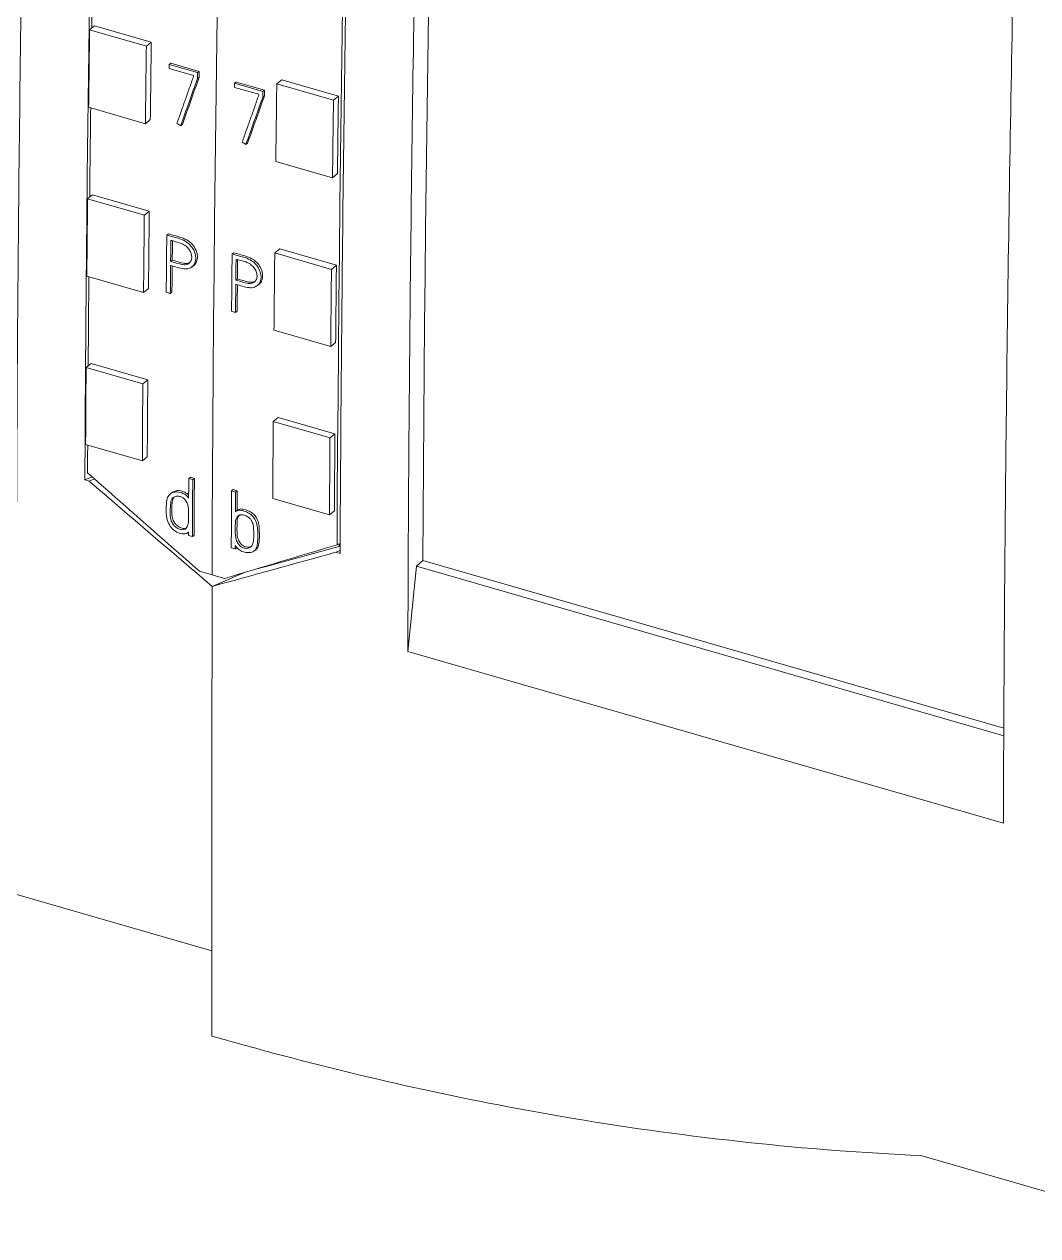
# Model space of a CAD drawing. Header units: inches. Extents: x 9220 to 92460, y -39241 to 4813.
# Drawn here: x 75031.3 to 75054.22, y -33840.89 to -33813.48 of the extents above; entities that cross this region are included whole.
import ezdxf

# ---------------------------------------------------------------- set-up
doc = ezdxf.new("R2010")
doc.units = ezdxf.units.IN
doc.header["$MEASUREMENT"] = 0

# ---------------------------------------------------------------- blocks, each defined once
blk = doc.blocks.new('A$C027ebf9d')
at = {"color": 0, "linetype": 'Continuous', "lineweight": 0}
for p, q in [((21.2907, -18.8105), (21.2966, -18.8056)), ((21.2966, -18.8056), (21.3648, -18.8253)), ((21.2907, -18.8105), (21.3589, -18.8302)), ((21.3589, -18.8302), (21.3648, -18.8253)), ((21.3864, -18.8521), (21.3884, -18.8506)), ((21.3864, -18.8521), (21.4205, -18.8619)), ((21.4224, -18.8604), (21.3884, -18.8506)), ((21.4157, -18.8654), (21.3863, -18.8569)), ((21.4204, -18.8689), (21.4223, -18.8674)), ((21.4205, -18.8619), (21.4224, -18.8604)), ((21.4648, -18.8747), (21.4668, -18.8732)), ((21.4648, -18.8747), (21.4989, -18.8845)), ((21.4941, -18.888), (21.4648, -18.8796)), ((21.5009, -18.883), (21.4668, -18.8732)), ((21.5158, -18.8754), (21.5217, -18.8706)), ((21.584, -18.8951), (21.5158, -18.8754)), ((21.5899, -18.8902), (21.5217, -18.8706)), ((21.4988, -18.8915), (21.5008, -18.89)), ((21.4989, -18.8845), (21.5009, -18.883)), ((21.584, -18.8951), (21.5899, -18.8902)), ((21.2895, -18.9036), (21.3577, -18.9233)), ((21.3636, -18.9184), (21.3577, -18.9233)), ((21.4002, -18.9257), (21.4021, -18.9242)), ((21.4786, -18.9483), (21.4806, -18.9468)), ((21.5827, -18.9883), (21.5146, -18.9686)), ((21.5887, -18.9834), (21.5827, -18.9883)), ((21.2883, -19.0138), (21.2942, -19.0089)), ((21.2942, -19.0089), (21.3624, -19.0286)), ((21.2883, -19.0138), (21.3565, -19.0335)), ((21.3565, -19.0335), (21.3624, -19.0286)), ((21.3835, -19.0573), (21.3855, -19.0558)), ((21.4619, -19.0799), (21.4639, -19.0785)), ((21.5133, -19.0788), (21.5192, -19.0739)), ((21.5815, -19.0985), (21.5133, -19.0788)), ((21.5874, -19.0936), (21.5192, -19.0739)), ((21.388, -19.0889), (21.39, -19.0874)), ((21.4138, -19.0954), (21.4158, -19.0939)), ((21.5815, -19.0985), (21.5874, -19.0936)), ((21.2874, -19.1067), (21.3556, -19.1264)), ((21.4665, -19.1115), (21.4684, -19.11)), ((21.3615, -19.1214), (21.3556, -19.1264)), ((21.3828, -19.1261), (21.3877, -19.1275)), ((21.3877, -19.1275), (21.3896, -19.126)), ((21.4922, -19.1181), (21.4942, -19.1166)), ((21.4613, -19.1488), (21.4661, -19.1502)), ((21.4661, -19.1502), (21.4681, -19.1487)), ((21.5806, -19.1914), (21.5124, -19.1717)), ((21.5865, -19.1864), (21.5806, -19.1914)), ((21.2865, -19.2166), (21.2924, -19.2116)), ((21.2865, -19.2166), (21.3547, -19.2363)), ((21.2924, -19.2116), (21.3606, -19.2313)), ((21.3547, -19.2363), (21.3606, -19.2313)), ((21.5115, -19.2816), (21.5174, -19.2766)), ((21.5797, -19.3013), (21.5115, -19.2816)), ((21.5856, -19.2963), (21.5174, -19.2766)), ((21.5797, -19.3013), (21.5856, -19.2963)), ((21.2859, -19.3092), (21.3541, -19.3289)), ((21.36, -19.3239), (21.3541, -19.3289)), ((21.285, -19.3517), (21.2937, -19.348)), ((21.4098, -19.35), (21.4118, -19.3485)), ((21.4118, -19.3485), (21.4166, -19.3499)), ((21.285, -19.3517), (21.2901, -19.3532)), ((21.2901, -19.3532), (21.2965, -19.3504)), ((21.4147, -19.3514), (21.4098, -19.35)), ((21.4147, -19.3514), (21.4166, -19.3499)), ((21.4614, -19.3649), (21.4633, -19.3634)), ((21.4681, -19.3648), (21.4633, -19.3634)), ((21.388, -19.3683), (21.39, -19.3668)), ((21.4614, -19.3649), (21.4661, -19.3663)), ((21.4661, -19.3663), (21.4681, -19.3648)), ((21.5791, -19.3939), (21.5109, -19.3742)), ((21.4662, -19.3899), (21.4681, -19.3884)), ((21.585, -19.3888), (21.5791, -19.3939)), ((21.4088, -19.4151), (21.4095, -19.4145)), ((21.4095, -19.4185), (21.4143, -19.4199)), ((21.4143, -19.4199), (21.4163, -19.4184)), ((21.4658, -19.4347), (21.461, -19.4334)), ((21.4658, -19.4347), (21.4677, -19.4332)), ((21.4884, -19.4372), (21.4904, -19.4357)), ((21.5031, -19.4558), (21.5919, -19.4313)), ((21.5896, -19.4291), (21.5907, -19.4294)), ((21.5907, -19.4294), (21.5907, -19.4317)), ((21.5918, -19.4366), (21.5867, -19.4388)), ((21.5867, -19.4388), (21.5918, -19.4403)), ((21.6914, -19.4488), (21.6836, -19.4554)), ((22.3898, -19.6504), (21.6914, -19.4488)), ((21.4379, -19.4659), (21.4229, -19.4616)), ((21.4381, -19.4798), (21.4776, -19.4628)), ((21.4776, -19.4628), (21.4381, -19.4798)), ((21.6836, -19.4554), (21.6733, -19.558)), ((22.3897, -19.6593), (21.6836, -19.4554)), ((21.4529, -19.4702), (21.4379, -19.4659)), ((22.3893, -19.7647), (21.6733, -19.558)), ((21.1036, -19.8217), (21.4377, -19.9182)), ((21.448, -20.0234), (21.4377, -20.0205)), ((22.2901, -20.1643), (22.6242, -20.2607))]:
    blk.add_line(p, q, dxfattribs=at)
for centre, major_axis, ratio, start_param, end_param in [((41.1225, -2.632), (-10.9193, -37.8255), 0.433013, -1.102762, -0.989056), ((41.1225, -2.632), (-10.9193, -37.8255), 0.433013, -1.102762, -0.989056), ((41.2725, -2.6753), (-10.9193, -37.8255), 0.433013, -1.100465, -0.991379), ((41.358, -2.6997), (-10.9095, -37.7915), 0.433013, -1.097566, -0.991094), ((41.0441, -2.6094), (-10.9193, -37.8255), 0.433013, -1.007046, -1.004345), ((41.1027, -2.6265), (-10.9208, -37.8292), 0.43303, -1.006518, -1.006315), ((41.5147, -2.7454), (20.9363, 34.8301), 0.272919, -4.07538, -4.07357), ((41.5931, -2.7681), (20.9363, 34.8301), 0.272919, -4.07538, -4.07357), ((41.1811, -2.6491), (-10.9208, -37.8292), 0.43303, -1.006518, -1.006315), ((41.2691, -2.6743), (-10.9193, -37.8255), 0.433013, -1.007046, -1.004345), ((41.0441, -2.6094), (-10.9193, -37.8255), 0.433013, -1.001145, -0.998444), ((41.0681, -2.6165), (-10.9208, -37.8292), 0.43303, -1.000555, -0.998553), ((41.073, -2.6177), (-10.9197, -37.8254), 0.43303, -1.000343, -0.999667), ((41.1466, -2.6392), (-10.9208, -37.8292), 0.43303, -1.000555, -0.998553), ((41.073, -2.6177), (-10.9197, -37.8254), 0.43303, -0.999466, -0.998543), ((41.1514, -2.6404), (-10.9197, -37.8254), 0.43303, -1.000343, -0.999667), ((41.2691, -2.6743), (-10.9193, -37.8255), 0.433013, -1.001145, -0.998444), ((41.1514, -2.6404), (-10.9197, -37.8254), 0.43303, -0.999466, -0.998543), ((41.0441, -2.6094), (-10.9193, -37.8255), 0.433013, -0.995244, -0.992544), ((41.2691, -2.6743), (-10.9193, -37.8255), 0.433013, -0.995244, -0.992544), ((41.0967, -2.6248), (-10.9208, -37.8292), 0.43303, -0.992268, -0.991577), ((41.1015, -2.626), (-10.9197, -37.8254), 0.43303, -0.992257, -0.990257), ((41.153, -2.641), (-10.9208, -37.8292), 0.43303, -0.992268, -0.991574), ((41.0967, -2.6248), (-10.9208, -37.8292), 0.43303, -0.990388, -0.990268), ((41.153, -2.641), (-10.9208, -37.8292), 0.43303, -0.990388, -0.990268), ((21.8139, -17.6754), (-0.5147, -1.783), 0.433013, 0.34235, 0.346428), ((21.5353, -19.4449), (-0.0489, -0.0145), 0.034435, 0.451728, 0.84303)]:
    blk.add_ellipse(centre, major_axis=major_axis, ratio=ratio, start_param=start_param, end_param=end_param, dxfattribs=at)
at = {"color": 0, "linetype": 'Continuous', "lineweight": 0, "extrusion": (0, 0, -1)}
for centre, major_axis, ratio, start_param, end_param in [((40.9725, -2.5887), (10.9193, 37.8255), 0.433013, -2.134658, -2.132034), ((40.9759, -2.5897), (10.9226, 37.8369), 0.433013, -2.137247, -2.134546), ((41.0441, -2.6094), (10.9226, 37.8369), 0.433013, -2.137247, -2.134546), ((41.0686, -2.6167), (10.9208, 37.8292), 0.43303, -2.135216, -2.135075), ((41.5148, -2.7453), (-20.9342, -34.8266), 0.272919, 0.931968, 0.933778), ((41.0979, -2.6251), (10.9208, 37.8292), 0.43303, -2.135255, -2.135216), ((41.1027, -2.6263), (10.9197, 37.8254), 0.43303, -2.135287, -2.135085), ((41.147, -2.6393), (10.9208, 37.8292), 0.43303, -2.135216, -2.135075), ((41.2009, -2.6547), (10.9226, 37.8369), 0.433013, -2.137247, -2.134546), ((41.5932, -2.7679), (-20.9342, -34.8266), 0.272919, 0.931968, 0.933778), ((41.1764, -2.6478), (10.9208, 37.8292), 0.43303, -2.135255, -2.135216), ((41.1811, -2.6489), (10.9197, 37.8254), 0.43303, -2.135287, -2.135085), ((41.2691, -2.6743), (10.9226, 37.8369), 0.433013, -2.137247, -2.134546), ((40.9725, -2.5887), (10.9193, 37.8255), 0.433013, -2.14056, -2.137438), ((36.9669, -1.4326), (-102.2486, 63.3481), 0.191897, -1.53737, -1.537325), ((37.0453, -1.4552), (-102.2486, 63.3481), 0.191897, -1.53737, -1.537325), ((40.9759, -2.5897), (10.9226, 37.8369), 0.433013, -2.143148, -2.140448), ((41.0441, -2.6094), (10.9226, 37.8369), 0.433013, -2.143148, -2.140448), ((41.073, -2.6179), (10.9208, 37.8292), 0.43303, -2.141915, -2.141179), ((41.1514, -2.6406), (10.9208, 37.8292), 0.43303, -2.141915, -2.141179), ((41.2009, -2.6547), (10.9226, 37.8369), 0.433013, -2.143148, -2.140448), ((41.073, -2.6179), (10.9208, 37.8292), 0.43303, -2.14304, -2.142057), ((41.2691, -2.6743), (10.9226, 37.8369), 0.433013, -2.143148, -2.140448), ((40.9725, -2.5887), (10.9193, 37.8255), 0.433013, -2.146462, -2.143342), ((41.1514, -2.6406), (10.9208, 37.8292), 0.43303, -2.14304, -2.142057), ((40.9759, -2.5897), (10.9226, 37.8369), 0.433013, -2.149049, -2.146349), ((41.0441, -2.6094), (10.9226, 37.8369), 0.433013, -2.149049, -2.146349), ((41.2009, -2.6547), (10.9226, 37.8369), 0.433013, -2.149049, -2.146349), ((41.2691, -2.6743), (10.9226, 37.8369), 0.433013, -2.149049, -2.146349), ((40.9725, -2.5887), (10.9193, 37.8255), 0.433013, -2.150214, -2.149245), ((84.9138, 25.933), (-127.9816, 94.3194), 0.472301, -1.418263, -1.417026), ((41.1015, -2.6262), (10.9208, 37.8292), 0.43303, -2.151324, -2.149324), ((41.1482, -2.6396), (10.9208, 37.8292), 0.43303, -2.151324, -2.149324), ((41.153, -2.6408), (10.9197, 37.8254), 0.43303, -2.15003, -2.149335), ((113.2441, 17.7548), (-151.2055, -49.1156), 0.056615, -0.901291, -0.900055)]:
    blk.add_ellipse(centre, major_axis=major_axis, ratio=ratio, start_param=start_param, end_param=end_param, dxfattribs=at)
at = {"color": 0, "linetype": 'Continuous', "lineweight": 0}
for points, knots in [([(21.285, -19.3517), (21.2855, -19.2373), (21.2876, -18.9639), (21.2939, -18.5275), (21.3059, -17.9892), (21.3215, -17.4883), (21.3411, -16.9868), (21.3647, -16.4697), (21.3923, -15.9626), (21.4138, -15.6178), (21.4209, -15.5078)], [0.1285183, 0.1285183, 0.1285183, 0.1285183, 0.1989102, 0.2963502, 0.3949059, 0.525445, 0.5979674, 0.6950356, 0.8333844, 0.8979673, 0.8979673, 0.8979673, 0.8979673]), ([(21.332, -15.5948), (21.3274, -15.6678), (21.3085, -15.9756), (21.2828, -16.4461), (21.2593, -16.9632), (21.2397, -17.4646), (21.224, -17.9655), (21.2121, -18.5039), (21.2057, -18.9444), (21.2034, -19.2492), (21.2029, -19.3949), (21.2028, -19.4221)], [0.1237088, 0.1237088, 0.1237088, 0.1237088, 0.1666156, 0.3049644, 0.4020326, 0.474555, 0.6050941, 0.7036498, 0.8010898, 0.8739842, 0.8907937, 0.8907937, 0.8907937, 0.8907937]), ([(21.7277, -15.5964), (21.7206, -15.7064), (21.6992, -16.0512), (21.6715, -16.5583), (21.648, -17.0754), (21.6283, -17.5768), (21.6127, -18.0777), (21.6007, -18.6161), (21.5945, -19.0525), (21.5924, -19.3259), (21.5918, -19.4403)], [0.1020327, 0.1020327, 0.1020327, 0.1020327, 0.1666156, 0.3049644, 0.4020326, 0.474555, 0.6050941, 0.7036498, 0.8010898, 0.8714817, 0.8714817, 0.8714817, 0.8714817]), ([(21.8025, -15.7307), (21.7979, -15.8036), (21.779, -16.1115), (21.7534, -16.5819), (21.7298, -17.099), (21.7102, -17.6005), (21.6945, -18.1014), (21.6826, -18.6397), (21.6762, -19.0802), (21.6739, -19.385), (21.6734, -19.5307), (21.6733, -19.558)], [0.1237088, 0.1237088, 0.1237088, 0.1237088, 0.1666156, 0.3049644, 0.4020326, 0.474555, 0.6050941, 0.7036498, 0.8010898, 0.8739842, 0.8907937, 0.8907937, 0.8907937, 0.8907937]), ([(22.5185, -15.9374), (22.5139, -16.0103), (22.495, -16.3182), (22.4694, -16.7886), (22.4458, -17.3057), (22.4262, -17.8071), (22.4105, -18.3081), (22.3986, -18.8464), (22.3922, -19.2869), (22.3899, -19.5917), (22.3894, -19.7374), (22.3893, -19.7647)], [0.1237088, 0.1237088, 0.1237088, 0.1237088, 0.1666156, 0.3049644, 0.4020326, 0.474555, 0.6050941, 0.7036498, 0.8010898, 0.8739842, 0.8907937, 0.8907937, 0.8907937, 0.8907937]), ([(21.3957, -18.9228), (21.3973, -18.9182), (21.399, -18.9135), (21.4034, -18.9009), (21.404, -18.8993), (21.4073, -18.8901), (21.4089, -18.8854), (21.4122, -18.8761), (21.4137, -18.8712), (21.4156, -18.8668)], [-0.1655136, -0.1655136, -0.1655136, -0.1655136, -0.1387922, -0.1387922, -0.0937187, -0.0937187, -0.0468581, -0.0468581, 0, 0, 0, 0]), ([(21.4741, -18.9455), (21.4757, -18.9408), (21.4774, -18.9361), (21.4819, -18.9236), (21.4824, -18.9219), (21.4857, -18.9127), (21.4874, -18.9081), (21.4907, -18.8987), (21.4921, -18.8939), (21.4941, -18.8894)], [-0.1655136, -0.1655136, -0.1655136, -0.1655136, -0.1387922, -0.1387922, -0.0937187, -0.0937187, -0.0468581, -0.0468581, 0, 0, 0, 0]), ([(21.388, -19.0938), (21.3934, -19.0953), (21.3988, -19.0974), (21.4056, -19.098), (21.408, -19.0981), (21.4123, -19.0965), (21.4138, -19.0956), (21.4166, -19.0927), (21.4173, -19.0909), (21.4184, -19.0872), (21.4184, -19.0849), (21.4178, -19.0802), (21.417, -19.0777), (21.4145, -19.0727), (21.4128, -19.0707), (21.4095, -19.0671), (21.4074, -19.0657), (21.4027, -19.063), (21.3997, -19.062), (21.3949, -19.0605), (21.3932, -19.0601), (21.388, -19.0587), (21.3858, -19.058), (21.3835, -19.0573)], [-0.2091368, -0.2091368, -0.2091368, -0.2091368, -0.1691149, -0.1691149, -0.1579567, -0.1579567, -0.15059, -0.15059, -0.1416411, -0.1416411, -0.129093, -0.129093, -0.115479, -0.115479, -0.1000622, -0.1000622, -0.0776255, -0.0776255, -0.0458188, -0.0458188, -0.0198778, -0.0198778, 0, 0, 0, 0]), ([(21.3855, -19.0558), (21.3877, -19.0565), (21.39, -19.0571), (21.3952, -19.0586), (21.3968, -19.059), (21.4017, -19.0605), (21.4046, -19.0615), (21.4094, -19.0642), (21.4114, -19.0656), (21.4146, -19.0689), (21.4163, -19.071), (21.419, -19.0762), (21.4198, -19.0787), (21.4204, -19.0833), (21.4204, -19.0857), (21.4193, -19.0894), (21.4186, -19.0912), (21.4167, -19.0932), (21.4162, -19.0936), (21.4158, -19.0939)], [0, 0, 0, 0, 0.0197737, 0.0197737, 0.0457259, 0.0457259, 0.0778638, 0.0778638, 0.100882, 0.100882, 0.1147639, 0.1147639, 0.126238, 0.126238, 0.1368764, 0.1368764, 0.1444672, 0.1444672, 0.1465296, 0.1465296, 0.1465296, 0.1465296]), ([(21.3883, -19.0636), (21.3902, -19.0641), (21.3918, -19.0646), (21.396, -19.0658), (21.398, -19.0662), (21.4017, -19.0675), (21.4036, -19.0684), (21.4071, -19.0709), (21.4085, -19.0722), (21.411, -19.0754), (21.4119, -19.077), (21.4131, -19.0801), (21.4134, -19.0819), (21.4135, -19.0848), (21.4134, -19.0864), (21.4122, -19.0891), (21.4114, -19.0902), (21.4093, -19.0919), (21.4081, -19.0924), (21.405, -19.0931), (21.4032, -19.0929), (21.3985, -19.0921), (21.3917, -19.0899), (21.388, -19.0889)], [-0.1352378, -0.1352378, -0.1352378, -0.1352378, -0.1213096, -0.1213096, -0.1094689, -0.1094689, -0.0986169, -0.0986169, -0.0900634, -0.0900634, -0.080449, -0.080449, -0.0692821, -0.0692821, -0.0603413, -0.0603413, -0.0530148, -0.0530148, -0.0449227, -0.0449227, -0.0321932, -0.0321932, 0, 0, 0, 0]), ([(21.4664, -19.1164), (21.4718, -19.1179), (21.4773, -19.12), (21.484, -19.1206), (21.4865, -19.1207), (21.4907, -19.1192), (21.4923, -19.1182), (21.495, -19.1154), (21.4958, -19.1136), (21.4968, -19.1098), (21.4969, -19.1075), (21.4962, -19.1028), (21.4955, -19.1004), (21.4929, -19.0953), (21.4913, -19.0933), (21.4879, -19.0897), (21.4858, -19.0883), (21.4811, -19.0856), (21.4782, -19.0846), (21.4733, -19.0831), (21.4717, -19.0827), (21.4665, -19.0813), (21.4642, -19.0806), (21.4619, -19.0799)], [-0.2091368, -0.2091368, -0.2091368, -0.2091368, -0.1691149, -0.1691149, -0.1579567, -0.1579567, -0.15059, -0.15059, -0.1416411, -0.1416411, -0.129093, -0.129093, -0.115479, -0.115479, -0.1000622, -0.1000622, -0.0776255, -0.0776255, -0.0458188, -0.0458188, -0.0198778, -0.0198778, 0, 0, 0, 0]), ([(21.4639, -19.0785), (21.4662, -19.0791), (21.4684, -19.0798), (21.4736, -19.0812), (21.4752, -19.0816), (21.4801, -19.0831), (21.483, -19.0841), (21.4878, -19.0868), (21.4898, -19.0882), (21.493, -19.0916), (21.4948, -19.0936), (21.4974, -19.0988), (21.4982, -19.1013), (21.4988, -19.106), (21.4988, -19.1083), (21.4978, -19.112), (21.497, -19.1138), (21.4951, -19.1158), (21.4947, -19.1162), (21.4942, -19.1166)], [0, 0, 0, 0, 0.0197737, 0.0197737, 0.0457259, 0.0457259, 0.0778638, 0.0778638, 0.100882, 0.100882, 0.1147639, 0.1147639, 0.126238, 0.126238, 0.1368764, 0.1368764, 0.1444672, 0.1444672, 0.1465296, 0.1465296, 0.1465296, 0.1465296]), ([(21.4667, -19.0862), (21.4686, -19.0867), (21.4702, -19.0873), (21.4745, -19.0884), (21.4764, -19.0889), (21.4801, -19.0902), (21.482, -19.091), (21.4855, -19.0935), (21.4869, -19.0948), (21.4895, -19.098), (21.4903, -19.0996), (21.4915, -19.1027), (21.4919, -19.1045), (21.492, -19.1075), (21.4918, -19.109), (21.4906, -19.1118), (21.4898, -19.1128), (21.4877, -19.1145), (21.4865, -19.115), (21.4834, -19.1157), (21.4816, -19.1155), (21.477, -19.1148), (21.4701, -19.1126), (21.4665, -19.1115)], [-0.1352378, -0.1352378, -0.1352378, -0.1352378, -0.1213096, -0.1213096, -0.1094689, -0.1094689, -0.0986169, -0.0986169, -0.0900634, -0.0900634, -0.080449, -0.080449, -0.0692821, -0.0692821, -0.0603413, -0.0603413, -0.0530148, -0.0530148, -0.0449227, -0.0449227, -0.0321932, -0.0321932, 0, 0, 0, 0]), ([(21.39, -19.0874), (21.3936, -19.0884), (21.4004, -19.0906), (21.4051, -19.0914), (21.4068, -19.0916), (21.4095, -19.091), (21.4104, -19.0907), (21.4112, -19.0903)], [0, 0, 0, 0, 0.03179182, 0.03179182, 0.04523403, 0.04523403, 0.05097894, 0.05097894, 0.05097894, 0.05097894]), ([(21.4684, -19.11), (21.472, -19.1111), (21.4788, -19.1132), (21.4835, -19.114), (21.4853, -19.1142), (21.4879, -19.1136), (21.4888, -19.1134), (21.4896, -19.1129)], [0, 0, 0, 0, 0.03179182, 0.03179182, 0.04523403, 0.04523403, 0.05097894, 0.05097894, 0.05097894, 0.05097894]), ([(21.4097, -19.3737), (21.4088, -19.3724), (21.4078, -19.3712), (21.4056, -19.3694), (21.4045, -19.3687), (21.4012, -19.3672), (21.3987, -19.3663), (21.3936, -19.3661), (21.3918, -19.3663), (21.388, -19.368), (21.3867, -19.3694), (21.3846, -19.3722), (21.384, -19.3739), (21.3831, -19.3792), (21.3827, -19.3829), (21.3826, -19.3885), (21.3826, -19.3933), (21.3845, -19.4018), (21.3857, -19.4042), (21.3878, -19.4081), (21.3893, -19.4097), (21.3923, -19.4127), (21.3941, -19.4138), (21.3971, -19.4152), (21.3992, -19.4162), (21.4031, -19.4166), (21.4048, -19.4168), (21.4074, -19.416), (21.4085, -19.4154), (21.4095, -19.4144)], [-0.4676721, -0.4676721, -0.4676721, -0.4676721, -0.4336557, -0.4336557, -0.4053386, -0.4053386, -0.3793418, -0.3793418, -0.3624216, -0.3624216, -0.3412281, -0.3412281, -0.3078443, -0.3078443, -0.2398661, -0.2398661, -0.2071313, -0.2071313, -0.18345, -0.18345, -0.1464676, -0.1464676, -0.0912967, -0.0912967, -0.0340914, -0.0340914, -0.0146885, -0.0146885, 0, 0, 0, 0]), ([(21.4078, -19.3793), (21.4088, -19.3814), (21.4092, -19.3831), (21.4097, -19.3865), (21.4096, -19.3887), (21.4096, -19.3984), (21.4096, -19.4001), (21.4095, -19.4031), (21.4093, -19.4051), (21.408, -19.4081), (21.4075, -19.409), (21.4059, -19.4107), (21.4049, -19.4111), (21.4029, -19.4117), (21.4018, -19.4117), (21.3994, -19.4113), (21.398, -19.4108), (21.3951, -19.4091), (21.3937, -19.408), (21.3918, -19.406), (21.3907, -19.4048), (21.3898, -19.4031), (21.389, -19.4015), (21.3883, -19.3996), (21.3877, -19.3961), (21.3875, -19.3944), (21.3874, -19.3883), (21.3877, -19.384), (21.3882, -19.379), (21.3884, -19.3776), (21.3891, -19.3755), (21.3896, -19.3744), (21.3912, -19.3728), (21.3922, -19.372), (21.3955, -19.3711), (21.3971, -19.3712), (21.3994, -19.3715), (21.4005, -19.3719), (21.4026, -19.373), (21.4037, -19.3738), (21.4058, -19.376), (21.4068, -19.3773), (21.4076, -19.3789), (21.4077, -19.3791), (21.4078, -19.3793)], [-0.2396848, -0.2396848, -0.2396848, -0.2396848, -0.2169978, -0.2169978, -0.1564628, -0.1564628, -0.1287683, -0.1287683, -0.1013954, -0.1013954, -0.0901411, -0.0901411, -0.0787118, -0.0787118, -0.0627486, -0.0627486, -0.039933, -0.039933, -0.0150867, -0.0150867, 0, 0, 0, 0.0143505, 0.0143505, 0.0243513, 0.0243513, 0.0407333, 0.0407333, 0.0574916, 0.0574916, 0.0741159, 0.0741159, 0.083332, 0.083332, 0.0918194, 0.0918194, 0.1036182, 0.1036182, 0.1175705, 0.1175705, 0.1329759, 0.1329759, 0.1351864, 0.1351864, 0.1351864, 0.1351864]), ([(21.3923, -19.3721), (21.3915, -19.3731), (21.391, -19.3741), (21.3903, -19.3762), (21.3901, -19.3776), (21.3896, -19.3826), (21.3893, -19.3869), (21.3895, -19.393), (21.3897, -19.3947), (21.3903, -19.3982), (21.391, -19.4001), (21.3918, -19.4017), (21.3926, -19.4031), (21.3935, -19.4043), (21.3957, -19.4066), (21.3971, -19.4077), (21.4001, -19.4093), (21.4015, -19.4098), (21.4038, -19.4102), (21.405, -19.4102), (21.4064, -19.4098), (21.4067, -19.4097), (21.407, -19.4095)], [0.1938338, 0.1938338, 0.1938338, 0.1938338, 0.2026752, 0.2026752, 0.2146426, 0.2146426, 0.2293499, 0.2293499, 0.2391518, 0.2391518, 0.2537224, 0.2537224, 0.2537224, 0.2658921, 0.2658921, 0.2806206, 0.2806206, 0.2948244, 0.2948244, 0.3048575, 0.3048575, 0.3070875, 0.3070875, 0.3070875, 0.3070875]), ([(21.39, -19.3668), (21.3906, -19.3663), (21.3914, -19.3659), (21.3937, -19.3649), (21.3955, -19.3645), (21.4008, -19.3648), (21.4032, -19.3658), (21.4063, -19.3672), (21.4075, -19.3678), (21.4091, -19.3691), (21.4094, -19.3694), (21.4097, -19.3698)], [0.34553267, 0.34553267, 0.34553267, 0.34553267, 0.35379269, 0.35379269, 0.36727734, 0.36727734, 0.3852058, 0.3852058, 0.39871529, 0.39871529, 0.40279041, 0.40279041, 0.40279041, 0.40279041]), ([(21.466, -19.39), (21.4666, -19.3895), (21.4673, -19.3891), (21.4688, -19.3884), (21.4696, -19.3883), (21.4721, -19.3881), (21.474, -19.3885), (21.4782, -19.3898), (21.4801, -19.3906), (21.4837, -19.3927), (21.4853, -19.394), (21.488, -19.3968), (21.4891, -19.3984), (21.4909, -19.4021), (21.4917, -19.4044), (21.4925, -19.4092), (21.4928, -19.4116), (21.4928, -19.424), (21.4927, -19.4274), (21.492, -19.4314), (21.4915, -19.4335), (21.4895, -19.4363), (21.4885, -19.4373), (21.4852, -19.4389), (21.4835, -19.4391), (21.48, -19.4391), (21.4774, -19.4388), (21.4728, -19.4372), (21.4712, -19.4362), (21.4691, -19.4346), (21.4683, -19.4339), (21.4669, -19.4324), (21.4663, -19.4315), (21.4658, -19.4306)], [-0.5379375, -0.5379375, -0.5379375, -0.5379375, -0.5015005, -0.5015005, -0.4668925, -0.4668925, -0.4004989, -0.4004989, -0.324621, -0.324621, -0.2585915, -0.2585915, -0.1978955, -0.1978955, -0.1421677, -0.1421677, -0.1027769, -0.1027769, -0.0733806, -0.0733806, -0.0579361, -0.0579361, -0.0491573, -0.0491573, -0.0406136, -0.0406136, -0.027805, -0.027805, -0.0159194, -0.0159194, -0.0079984, -0.0079984, 0, 0, 0, 0]), ([(21.4904, -19.4357), (21.4911, -19.4351), (21.4917, -19.4344), (21.4934, -19.432), (21.4939, -19.43), (21.4947, -19.426), (21.4948, -19.4226), (21.4947, -19.41), (21.4945, -19.4076), (21.4936, -19.4025), (21.4927, -19.4003), (21.4911, -19.3969), (21.49, -19.3954), (21.4874, -19.3926), (21.4858, -19.3913), (21.4822, -19.3891), (21.4802, -19.3883), (21.4759, -19.387), (21.4741, -19.3866), (21.4718, -19.3867), (21.471, -19.3869), (21.4694, -19.3875), (21.4687, -19.3879), (21.4681, -19.3884)], [0.0534499, 0.0534499, 0.0534499, 0.0534499, 0.0592497, 0.0592497, 0.0757864, 0.0757864, 0.1068902, 0.1068902, 0.1498179, 0.1498179, 0.2251768, 0.2251768, 0.3298622, 0.3298622, 0.4459357, 0.4459357, 0.5789781, 0.5789781, 0.7057452, 0.7057452, 0.7595885, 0.7595885, 0.8007419, 0.8007419, 0.8007419, 0.8007419]), ([(21.4718, -19.3939), (21.4724, -19.3937), (21.4731, -19.3937), (21.4755, -19.3938), (21.4772, -19.3943), (21.4804, -19.3957), (21.4817, -19.3967), (21.4836, -19.3982), (21.4844, -19.3991), (21.4855, -19.4007), (21.4862, -19.4019), (21.4876, -19.4063), (21.4878, -19.409), (21.4879, -19.4131), (21.4882, -19.4199), (21.4876, -19.4255), (21.4872, -19.4277), (21.4859, -19.4306), (21.4852, -19.4315), (21.484, -19.4327), (21.483, -19.4334), (21.4815, -19.4338), (21.4804, -19.4341), (21.4792, -19.4341), (21.477, -19.4338), (21.4758, -19.4335), (21.4732, -19.4324), (21.4723, -19.4317), (21.4707, -19.4304), (21.4698, -19.4293), (21.4684, -19.4271), (21.4675, -19.4255), (21.465, -19.417), (21.4659, -19.4071), (21.4659, -19.4027), (21.466, -19.401), (21.4668, -19.3982), (21.4674, -19.397), (21.4689, -19.3953), (21.4697, -19.3946), (21.471, -19.3941), (21.4714, -19.394), (21.4718, -19.3939)], [-0.612458, -0.612458, -0.612458, -0.612458, -0.572195, -0.572195, -0.496496, -0.496496, -0.416499, -0.416499, -0.340182, -0.340182, -0.275162, -0.275162, -0.165393, -0.165393, -0.071581, -0.071581, -0.035952, -0.035952, -0.014603, -0.014603, 0, 0, 0, 0.011293, 0.011293, 0.025041, 0.025041, 0.043625, 0.043625, 0.082293, 0.082293, 0.121482, 0.121482, 0.231707, 0.231707, 0.325082, 0.325082, 0.407201, 0.407201, 0.484673, 0.484673, 0.512454, 0.512454, 0.512454, 0.512454]), ([(21.4703, -19.3944), (21.4701, -19.3947), (21.4698, -19.3951), (21.4686, -19.397), (21.4682, -19.3986), (21.4679, -19.4012), (21.4679, -19.403), (21.4679, -19.4137), (21.4676, -19.4179), (21.4696, -19.4243), (21.4705, -19.4259), (21.4721, -19.4281), (21.473, -19.4292), (21.4751, -19.4308), (21.4761, -19.4313), (21.4781, -19.4321), (21.4793, -19.4324), (21.4816, -19.4326), (21.4828, -19.4325), (21.4838, -19.4322), (21.4842, -19.4321), (21.4846, -19.4319), (21.4849, -19.4318)], [0.29217107, 0.29217107, 0.29217107, 0.29217107, 0.29358622, 0.29358622, 0.29793415, 0.29793415, 0.3055896, 0.3055896, 0.323648, 0.323648, 0.33210491, 0.33210491, 0.33969834, 0.33969834, 0.34720794, 0.34720794, 0.35797147, 0.35797147, 0.3683418, 0.3683418, 0.3683418, 0.3726788, 0.3726788, 0.3726788, 0.3726788]), ([(21.4381, -19.4798), (21.4379, -19.5314), (21.4377, -19.6424), (21.4377, -19.8225), (21.4377, -19.9512), (21.4377, -20.0205)], [0.8886906, 0.8886906, 0.8886906, 0.8886906, 0.920473, 0.9571686, 1, 1, 1, 1]), ([(21.4381, -19.4798), (21.4379, -19.5314), (21.4377, -19.6424), (21.4377, -19.7884), (21.4377, -19.883), (21.4377, -19.9182)], [0.88869063, 0.88869063, 0.88869063, 0.88869063, 0.92047301, 0.9571686, 0.97893334, 0.97893334, 0.97893334, 0.97893334]), ([(21.448, -20.0234), (21.4512, -20.0243), (21.4543, -20.0252), (21.4615, -20.0273), (21.4656, -20.0284), (21.4835, -20.0334), (21.4973, -20.0372), (21.6318, -20.0733), (21.7523, -20.0996), (22.0128, -20.1431), (22.1524, -20.158), (22.2901, -20.1643)], [-2.494432, -2.494432, -2.494432, -2.494432, -2.466522, -2.466522, -2.430927, -2.430927, -2.309023, -2.309023, -1.247286, -1.247286, -0.000001, -0.000001, -0.000001, -0.000001])]:
    blk.add_open_spline(points, degree=3, knots=knots, dxfattribs=at)
for points in [[(21.2882, -19.3431), (21.333, -19.3826), (21.378, -19.4222), (21.4229, -19.4616)], [(21.4529, -19.4702), (21.4979, -19.4568), (21.5432, -19.4432), (21.5882, -19.4297)]]:
    blk.add_open_spline(points, degree=3, dxfattribs=at)

msp = doc.modelspace()

# ---------------------------------------------------------------- block references
at = {"xscale": 18.8131500959034, "yscale": 18.8131500959034, "zscale": 18.8131500959034}
msp.add_blockref('A$C027ebf9d', (74632.23, -33459.72), dxfattribs=at)

doc.saveas('drawing.dxf')
